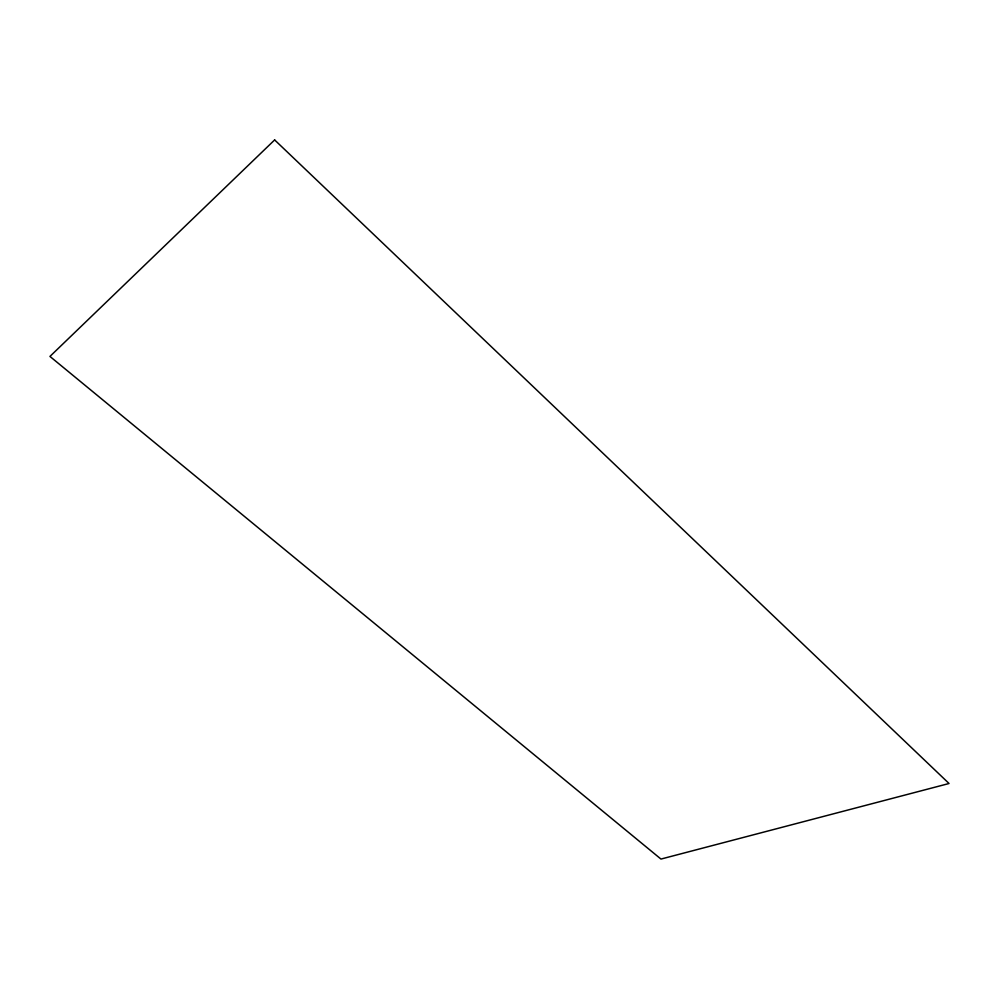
<?xml version="1.0" encoding="UTF-8"?>
<svg xmlns="http://www.w3.org/2000/svg" width="999" height="999" viewBox="0 0 999 999"><rect width="100%" height="100%" fill="white"/><g stroke="black" fill="none" stroke-linecap="round" stroke-linejoin="round"><path stroke-width="1.5" d="M274.638 139.935L49.95 356.431L660.963 859.065L949.05 783.503L274.638 139.935"/></g></svg>
